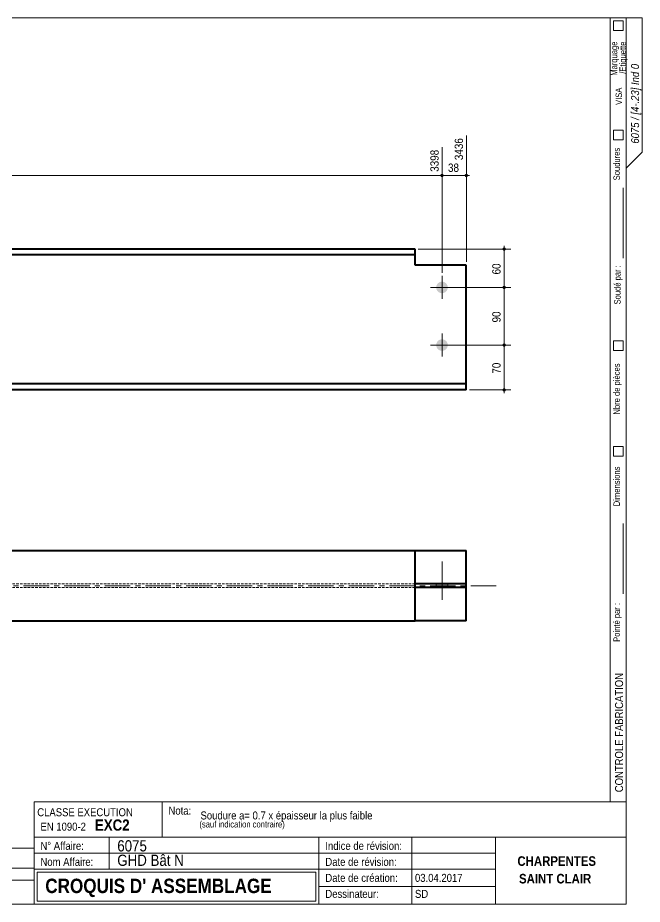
# Model space of a CAD drawing. Header units: millimetres. Extents: x 2 to 410, y 5 to 282.
# Drawn here: x 214.9 to 410, y 5 to 282 of the extents above; entities that cross this region are included whole.
import ezdxf

# ---------------------------------------------------------------- set-up
doc = ezdxf.new("R2010")
doc.units = ezdxf.units.MM
doc.linetypes.add('AXES', pattern=[12.7, 7.9375, -1.5875, 1.5875, -1.5875])
doc.linetypes.add('CACHE2', pattern=[1.190625, 0.79375, -0.396875])
for name, color, linetype, lineweight in [('Autre type objet', 1, 'Continuous', 0), ('Axe', 1, 'Continuous', 0), ('Boulon', 7, 'Continuous', 0), ('Cache', 7, 'Continuous', 0), ('Cotation', 7, 'Continuous', 0), ('Feuille dessin', 5, 'Continuous', 0), ('Piece', 2, 'Continuous', 0)]:
    doc.layers.add(name, color=color, linetype=linetype, lineweight=lineweight)
doc.styles.add('ARIAL', font='ARIAL.TTF')
doc.styles.add('ARIAL_BOLD', font='ARIALBD.TTF')
doc.styles.add('ARIAL_ITALIC', font='ARIALI.TTF')
doc.styles.add('ARIAL_NARROW', font='ARIAL.TTF')

# ---------------------------------------------------------------- blocks, each defined once
blk = doc.blocks.new('*A1')
at = {"layer": 'Boulon'}
for points in [[(349.24, 197.68), (349.23, 197.63), (349.23, 197.59), (349.23, 197.55), (349.22, 197.5), (349.22, 197.46), (349.21, 197.41), (349.2, 197.37), (349.19, 197.33), (349.18, 197.29), (349.17, 197.24), (349.16, 197.2), (349.14, 197.16), (349.13, 197.12), (349.11, 197.07), (349.1, 197.03), (349.08, 196.99), (349.06, 196.95), (349.04, 196.91), (349.02, 196.87), (349, 196.84), (348.98, 196.8), (348.96, 196.76), (348.93, 196.72), (348.91, 196.69), (348.88, 196.65), (348.85, 196.62), (348.83, 196.58), (348.8, 196.55), (348.77, 196.51), (348.74, 196.48), (348.71, 196.45), (348.68, 196.42), (348.64, 196.39), (348.61, 196.36), (348.58, 196.33), (348.54, 196.3), (348.51, 196.28), (348.47, 196.25), (348.44, 196.23), (348.4, 196.2), (348.36, 196.18), (348.32, 196.16), (348.28, 196.13), (348.24, 196.11), (348.21, 196.1), (348.17, 196.08), (348.12, 196.06), (348.08, 196.04), (348.04, 196.03), (348, 196.01), (347.96, 196), (347.92, 195.99), (347.87, 195.98), (347.83, 195.97), (347.79, 195.96), (347.74, 195.95), (347.7, 195.94), (347.66, 195.94), (347.61, 195.93), (347.57, 195.93), (347.52, 195.92), (347.48, 195.92), (347.44, 195.92), (347.39, 195.92), (347.35, 195.92), (347.3, 195.93), (347.26, 195.93), (347.22, 195.94), (347.17, 195.94), (347.13, 195.95), (347.08, 195.96), (347.04, 195.97), (347, 195.98), (346.96, 195.99), (346.91, 196), (346.87, 196.01), (346.83, 196.03), (346.79, 196.04), (346.75, 196.06), (346.71, 196.08), (346.67, 196.1), (346.63, 196.11), (346.59, 196.13), (346.55, 196.16), (346.51, 196.18), (346.47, 196.2), (346.44, 196.23), (346.4, 196.25), (346.36, 196.28), (346.33, 196.3), (346.29, 196.33), (346.26, 196.36), (346.23, 196.39), (346.19, 196.42), (346.16, 196.45), (346.13, 196.48), (346.1, 196.51), (346.07, 196.55), (346.04, 196.58), (346.02, 196.62), (345.99, 196.65), (345.96, 196.69), (345.94, 196.72), (345.91, 196.76), (345.89, 196.8), (345.87, 196.84), (345.85, 196.87), (345.83, 196.91), (345.81, 196.95), (345.79, 196.99), (345.77, 197.03), (345.76, 197.07), (345.74, 197.12), (345.73, 197.16), (345.71, 197.2), (345.7, 197.24), (345.69, 197.29), (345.68, 197.33), (345.67, 197.37), (345.66, 197.41), (345.66, 197.46), (345.65, 197.5), (345.64, 197.55), (345.64, 197.59), (345.64, 197.63), (345.64, 197.68), (345.64, 197.72), (345.64, 197.77), (345.64, 197.81), (345.64, 197.85), (345.64, 197.9), (345.65, 197.94), (345.66, 197.99), (345.66, 198.03), (345.67, 198.07), (345.68, 198.12), (345.69, 198.16), (345.7, 198.2), (345.71, 198.24), (345.73, 198.29), (345.74, 198.33), (345.76, 198.37), (345.77, 198.41), (345.79, 198.45), (345.81, 198.49), (345.83, 198.53), (345.85, 198.57), (345.87, 198.61), (345.89, 198.65), (345.91, 198.69), (345.94, 198.72), (345.96, 198.76), (345.99, 198.79), (346.02, 198.83), (346.04, 198.86), (346.07, 198.9), (346.1, 198.93), (346.13, 198.96), (346.16, 199), (346.19, 199.03), (346.23, 199.06), (346.26, 199.09), (346.29, 199.11), (346.33, 199.14), (346.36, 199.17), (346.4, 199.19), (346.44, 199.22), (346.47, 199.24), (346.51, 199.27), (346.55, 199.29), (346.59, 199.31), (346.63, 199.33), (346.67, 199.35), (346.71, 199.37), (346.75, 199.39), (346.79, 199.4), (346.83, 199.42), (346.87, 199.43), (346.91, 199.44), (346.96, 199.46), (347, 199.47), (347.04, 199.48), (347.08, 199.49), (347.13, 199.5), (347.17, 199.5), (347.22, 199.51), (347.26, 199.51), (347.3, 199.52), (347.35, 199.52), (347.39, 199.52), (347.44, 199.52), (347.48, 199.52), (347.52, 199.52), (347.57, 199.52), (347.61, 199.51), (347.66, 199.51), (347.7, 199.5), (347.74, 199.5), (347.79, 199.49), (347.83, 199.48), (347.87, 199.47), (347.92, 199.46), (347.96, 199.44), (348, 199.43), (348.04, 199.42), (348.08, 199.4), (348.12, 199.39), (348.17, 199.37), (348.21, 199.35), (348.24, 199.33), (348.28, 199.31), (348.32, 199.29), (348.36, 199.27), (348.4, 199.24), (348.44, 199.22), (348.47, 199.19), (348.51, 199.17), (348.54, 199.14), (348.58, 199.11), (348.61, 199.09), (348.64, 199.06), (348.68, 199.03), (348.71, 199), (348.74, 198.96), (348.77, 198.93), (348.8, 198.9), (348.83, 198.86), (348.85, 198.83), (348.88, 198.79), (348.91, 198.76), (348.93, 198.72), (348.96, 198.69), (348.98, 198.65), (349, 198.61), (349.02, 198.57), (349.04, 198.53), (349.06, 198.49), (349.08, 198.45), (349.1, 198.41), (349.11, 198.37), (349.13, 198.33), (349.14, 198.29), (349.16, 198.24), (349.17, 198.2), (349.18, 198.16), (349.19, 198.12), (349.2, 198.07), (349.21, 198.03), (349.22, 197.99), (349.22, 197.94), (349.23, 197.9), (349.23, 197.85), (349.23, 197.81), (349.24, 197.77), (349.24, 197.72)], [(349.24, 179.68), (349.23, 179.63), (349.23, 179.59), (349.23, 179.55), (349.22, 179.5), (349.22, 179.46), (349.21, 179.41), (349.2, 179.37), (349.19, 179.33), (349.18, 179.29), (349.17, 179.24), (349.16, 179.2), (349.14, 179.16), (349.13, 179.12), (349.11, 179.07), (349.1, 179.03), (349.08, 178.99), (349.06, 178.95), (349.04, 178.91), (349.02, 178.87), (349, 178.84), (348.98, 178.8), (348.96, 178.76), (348.93, 178.72), (348.91, 178.69), (348.88, 178.65), (348.85, 178.62), (348.83, 178.58), (348.8, 178.55), (348.77, 178.51), (348.74, 178.48), (348.71, 178.45), (348.68, 178.42), (348.64, 178.39), (348.61, 178.36), (348.58, 178.33), (348.54, 178.3), (348.51, 178.28), (348.47, 178.25), (348.44, 178.23), (348.4, 178.2), (348.36, 178.18), (348.32, 178.16), (348.28, 178.13), (348.24, 178.11), (348.21, 178.1), (348.17, 178.08), (348.12, 178.06), (348.08, 178.04), (348.04, 178.03), (348, 178.01), (347.96, 178), (347.92, 177.99), (347.87, 177.98), (347.83, 177.97), (347.79, 177.96), (347.74, 177.95), (347.7, 177.94), (347.66, 177.94), (347.61, 177.93), (347.57, 177.93), (347.52, 177.92), (347.48, 177.92), (347.44, 177.92), (347.39, 177.92), (347.35, 177.92), (347.3, 177.93), (347.26, 177.93), (347.22, 177.94), (347.17, 177.94), (347.13, 177.95), (347.08, 177.96), (347.04, 177.97), (347, 177.98), (346.96, 177.99), (346.91, 178), (346.87, 178.01), (346.83, 178.03), (346.79, 178.04), (346.75, 178.06), (346.71, 178.08), (346.67, 178.1), (346.63, 178.11), (346.59, 178.13), (346.55, 178.16), (346.51, 178.18), (346.47, 178.2), (346.44, 178.23), (346.4, 178.25), (346.36, 178.28), (346.33, 178.3), (346.29, 178.33), (346.26, 178.36), (346.23, 178.39), (346.19, 178.42), (346.16, 178.45), (346.13, 178.48), (346.1, 178.51), (346.07, 178.55), (346.04, 178.58), (346.02, 178.62), (345.99, 178.65), (345.96, 178.69), (345.94, 178.72), (345.91, 178.76), (345.89, 178.8), (345.87, 178.84), (345.85, 178.87), (345.83, 178.91), (345.81, 178.95), (345.79, 178.99), (345.77, 179.03), (345.76, 179.07), (345.74, 179.12), (345.73, 179.16), (345.71, 179.2), (345.7, 179.24), (345.69, 179.29), (345.68, 179.33), (345.67, 179.37), (345.66, 179.41), (345.66, 179.46), (345.65, 179.5), (345.64, 179.55), (345.64, 179.59), (345.64, 179.63), (345.64, 179.68), (345.64, 179.72), (345.64, 179.77), (345.64, 179.81), (345.64, 179.85), (345.64, 179.9), (345.65, 179.94), (345.66, 179.99), (345.66, 180.03), (345.67, 180.07), (345.68, 180.12), (345.69, 180.16), (345.7, 180.2), (345.71, 180.24), (345.73, 180.29), (345.74, 180.33), (345.76, 180.37), (345.77, 180.41), (345.79, 180.45), (345.81, 180.49), (345.83, 180.53), (345.85, 180.57), (345.87, 180.61), (345.89, 180.65), (345.91, 180.69), (345.94, 180.72), (345.96, 180.76), (345.99, 180.79), (346.02, 180.83), (346.04, 180.86), (346.07, 180.9), (346.1, 180.93), (346.13, 180.96), (346.16, 181), (346.19, 181.03), (346.23, 181.06), (346.26, 181.09), (346.29, 181.11), (346.33, 181.14), (346.36, 181.17), (346.4, 181.19), (346.44, 181.22), (346.47, 181.24), (346.51, 181.27), (346.55, 181.29), (346.59, 181.31), (346.63, 181.33), (346.67, 181.35), (346.71, 181.37), (346.75, 181.39), (346.79, 181.4), (346.83, 181.42), (346.87, 181.43), (346.91, 181.44), (346.96, 181.46), (347, 181.47), (347.04, 181.48), (347.08, 181.49), (347.13, 181.5), (347.17, 181.5), (347.22, 181.51), (347.26, 181.51), (347.3, 181.52), (347.35, 181.52), (347.39, 181.52), (347.44, 181.52), (347.48, 181.52), (347.52, 181.52), (347.57, 181.52), (347.61, 181.51), (347.66, 181.51), (347.7, 181.5), (347.74, 181.5), (347.79, 181.49), (347.83, 181.48), (347.87, 181.47), (347.92, 181.46), (347.96, 181.44), (348, 181.43), (348.04, 181.42), (348.08, 181.4), (348.12, 181.39), (348.17, 181.37), (348.21, 181.35), (348.24, 181.33), (348.28, 181.31), (348.32, 181.29), (348.36, 181.27), (348.4, 181.24), (348.44, 181.22), (348.47, 181.19), (348.51, 181.17), (348.54, 181.14), (348.58, 181.11), (348.61, 181.09), (348.64, 181.06), (348.68, 181.03), (348.71, 181), (348.74, 180.96), (348.77, 180.93), (348.8, 180.9), (348.83, 180.86), (348.85, 180.83), (348.88, 180.79), (348.91, 180.76), (348.93, 180.72), (348.96, 180.69), (348.98, 180.65), (349, 180.61), (349.02, 180.57), (349.04, 180.53), (349.06, 180.49), (349.08, 180.45), (349.1, 180.41), (349.11, 180.37), (349.13, 180.33), (349.14, 180.29), (349.16, 180.24), (349.17, 180.2), (349.18, 180.16), (349.19, 180.12), (349.2, 180.07), (349.21, 180.03), (349.22, 179.99), (349.22, 179.94), (349.23, 179.9), (349.23, 179.85), (349.23, 179.81), (349.24, 179.77), (349.24, 179.72)]]:
    blk.add_hatch(color=256, dxfattribs=at).paths.add_polyline_path(points, flags=17)
at = {"layer": 'Boulon', "linetype": 'Continuous', "lineweight": 0}
for p, q in [((347.44, 201.32), (347.44, 194.12)), ((343.84, 197.72), (351.04, 197.72)), ((347.44, 183.32), (347.44, 176.12)), ((343.84, 179.72), (351.04, 179.72))]:
    blk.add_line(p, q, dxfattribs=at)
blk = doc.blocks.new('*A3')
at = {"layer": 'Cache', "color": 7, "linetype": 'CACHE2', "lineweight": 20}
blk.add_line((53.224433, 207.562426), (53.224433, 167.882427), dxfattribs=at)
at = {"layer": 'Piece', "color": 2, "linetype": 'Continuous', "lineweight": 40}
for p, q in [((203.936682, 209.722426), (53.224433, 209.722426)), ((53.224433, 209.722426), (53.224433, 207.562426)), ((203.936682, 207.882426), (53.224433, 207.882426)), ((339.036682, 209.722426), (204.036682, 209.722426)), ((339.036682, 207.882426), (204.036682, 207.882426)), ((339.036682, 204.722426), (339.036682, 209.722426)), ((355.036682, 204.722426), (339.036682, 204.722426)), ((355.036682, 165.722426), (355.036682, 204.722426)), ((53.224433, 165.722426), (53.224433, 167.882427)), ((203.936682, 167.562426), (53.224433, 167.562426)), ((355.036682, 167.562426), (204.036682, 167.562426)), ((203.936682, 165.722426), (53.224433, 165.722426)), ((355.036682, 165.722426), (204.036682, 165.722426))]:
    blk.add_line(p, q, dxfattribs=at)
blk = doc.blocks.new('*A6')
at = {"layer": 'Boulon'}
blk.add_hatch(color=256, dxfattribs=at).paths.add_polyline_path([(349.24, 105.13), (349.24, 103.95), (345.64, 103.95), (345.64, 105.13)], flags=17)
blk.add_hatch(color=256, dxfattribs=at).paths.add_polyline_path([(349.24, 105.13), (349.24, 103.95), (345.64, 103.95), (345.64, 105.13)], flags=17)
at = {"layer": 'Boulon', "linetype": 'Continuous', "lineweight": 0}
for p, q in [((347.44, 100.14), (347.44, 112.14)), ((347.44, 100.14), (347.44, 112.14)), ((345.64, 103.95), (345.64, 105.13)), ((345.64, 103.95), (345.64, 105.13)), ((349.24, 103.95), (349.24, 105.13)), ((349.24, 103.95), (349.24, 105.13))]:
    blk.add_line(p, q, dxfattribs=at)
blk = doc.blocks.new('*A8')
at = {"layer": 'Axe', "color": 1, "linetype": 'AXES', "lineweight": 15}
for p, q in [((43.224433, 104.537496), (203.936682, 104.537496)), ((204.036682, 104.537496), (365.036682, 104.537496))]:
    blk.add_line(p, q, dxfattribs=at)
at = {"layer": 'Cache', "color": 7, "linetype": 'CACHE2', "lineweight": 20}
for p, q in [((203.936682, 105.127496), (53.224433, 105.127496)), ((203.936682, 103.947496), (53.224433, 103.947496)), ((339.036682, 105.127496), (204.036682, 105.127496)), ((339.036682, 103.947496), (204.036682, 103.947496))]:
    blk.add_line(p, q, dxfattribs=at)
at = {"layer": 'Piece', "color": 2, "linetype": 'Continuous', "lineweight": 40}
for p, q in [((53.224433, 93.537496), (53.224433, 115.537496)), ((53.224433, 115.537496), (203.936682, 115.537496)), ((204.036682, 115.537496), (355.036682, 115.537496)), ((339.036682, 93.537496), (339.036682, 115.537496)), ((355.036682, 93.537496), (355.036682, 115.537496)), ((355.036682, 105.127496), (339.036682, 105.127496)), ((355.036682, 103.947496), (339.036682, 103.947496)), ((53.224433, 93.537496), (203.936682, 93.537496)), ((204.036682, 93.537496), (339.036682, 93.537496)), ((355.036682, 93.537496), (339.036682, 93.537496))]:
    blk.add_line(p, q, dxfattribs=at)
blk = doc.blocks.new('*A11')
at = {"layer": 'Feuille dessin', "linetype": 'Continuous', "lineweight": 0}
for p, q in [((405, 282), (5, 282)), ((5, 282), (5, 5)), ((405, 5), (405, 282)), ((5, 5), (405, 5))]:
    blk.add_line(p, q, dxfattribs=at)
at = {"layer": 'Feuille dessin', "style": 'ARIAL', "width": 0.85}
blk.add_text('Tekla Structures', height=2, rotation=90, dxfattribs=at).set_placement((4.5, 5.5))
blk = doc.blocks.new('*A12')
at = {"layer": 'Autre type objet', "linetype": 'Continuous', "lineweight": 0}
for p, q in [((400, 37), (400, 282)), ((400, 282), (410, 282)), ((401, 281), (401, 278)), ((404, 281), (401, 281)), ((404, 278), (404, 281)), ((405, 37), (405, 282)), ((410, 282), (410, 240)), ((401, 278), (404, 278)), ((404, 246.898947), (401, 246.898947)), ((401, 246.898947), (401, 243.898947)), ((404, 243.898947), (404, 246.898947)), ((401, 243.898947), (404, 243.898947)), ((410, 240), (405, 235)), ((404, 206.87143), (404, 228.87143)), ((401, 181), (401, 178)), ((404, 181), (401, 181)), ((404, 178), (404, 181)), ((401, 178), (404, 178)), ((401, 148), (401, 145)), ((404, 148), (401, 148)), ((404, 145), (404, 148)), ((401, 145), (404, 145)), ((404, 102), (404, 124)), ((400, 37), (405, 37))]:
    blk.add_line(p, q, dxfattribs=at)
at = {"layer": 'Autre type objet', "width": 0.85}
for s, height, style, p in [('Marquage', 2, 'ARIAL', (402.175102, 263.861793)), ('/Etiquette', 2, 'ARIAL', (404.882157, 264.509258)), ('6075 / [4-.23] Ind 0', 2.5, 'ARIAL_ITALIC', (409, 242.657715)), ('VISA', 2, 'ARIAL', (403.660159, 254.754913)), ('Soudures', 2, 'ARIAL', (403, 231.189963)), ('Soudé par :', 2, 'ARIAL', (403.230161, 192.415081)), ('Nbre de pièces', 2, 'ARIAL', (403, 158)), ('Dimensions', 2, 'ARIAL', (403, 129.364258)), ('Pointé par :', 2, 'ARIAL', (403, 87)), ('CONTROLE FABRICATION', 2.5, 'ARIAL', (404, 40))]:
    blk.add_text(s, height=height, rotation=90, dxfattribs=dict(at, style=style)).set_placement(p)
blk = doc.blocks.new('*A13')
at = {"layer": 'Autre type objet', "linetype": 'Continuous', "lineweight": 0}
for p, q in [((220, 37), (405, 37)), ((220, 37), (220, 26)), ((260, 37), (260, 26)), ((405, 37), (405, 26)), ((220, 26), (405, 26))]:
    blk.add_line(p, q, dxfattribs=at)
at = {"layer": 'Autre type objet', "width": 0.85}
for s, height, style, p in [('CLASSE EXECUTION', 2.5, 'ARIAL', (221, 32.5)), ('Nota:', 2.5, 'ARIAL', (262, 33)), ('Soudure a= 0.7 x épaisseur la plus faible', 2.5, 'ARIAL', (272, 31.5)), ('EN 1090-2', 2.5, 'ARIAL', (222, 28)), ('EXC2', 3.5, 'ARIAL_BOLD', (239, 28)), (' (sauf indication contraire)', 2, 'ARIAL', (271, 29))]:
    blk.add_text(s, height=height, dxfattribs=dict(at, style=style)).set_placement(p)
blk = doc.blocks.new('*A14')
at = {"layer": 'Autre type objet', "linetype": 'Continuous', "lineweight": 0}
for p, q in [((35, 22.526986), (220, 22.526986)), ((35.000031, 22.526887), (35, 12.5)), ((89, 22.192397), (124, 22.192397)), ((89, 16.624117), (89, 22.192397)), ((124, 22.192397), (124, 16.624117)), ((177.006307, 22.526553), (177, 12.5)), ((197.000069, 22.525594), (197, 12.5)), ((219.999994, 22.526914), (220, 12.5)), ((124, 16.624117), (89, 16.624117)), ((35, 16.25), (220, 16.25)), ((54, 16.25), (54, 12.5)), ((101, 16.25), (101, 12.5)), ((111, 16.25), (111, 12.5)), ((130, 16.25), (130, 12.5)), ((159, 16.25), (159, 12.5)), ((35, 12.5), (220, 12.5)), ((35, 12.5), (35, 8.75)), ((54, 12.5), (54, 8.75)), ((101, 12.5), (101, 8.75)), ((111, 12.5), (111, 8.75)), ((130, 12.5), (130, 8.75)), ((159, 12.5), (159, 8.75)), ((177, 12.5), (177, 8.75)), ((197, 12.5), (197, 8.75)), ((220, 12.5), (220, 8.75)), ((35, 8.75), (35, 5)), ((54, 8.75), (54, 5)), ((101, 8.75), (101, 5)), ((111, 8.75), (111, 5)), ((130, 8.75), (130, 5)), ((159, 8.75), (159, 5)), ((177, 8.75), (177, 5)), ((197, 8.75), (197, 5)), ((220, 8.75), (220, 5))]:
    blk.add_line(p, q, dxfattribs=at)
at = {"layer": 'Autre type objet', "width": 0.85}
for s, height, style, p in [('TOLERANCES ESSENTIELLES CONFORMES A LA NORME 1090-1', 2.5, 'ARIAL_BOLD', (38, 23.677143)), ('LISTE POUR UN ASSEMBLAGE:', 2.5, 'ARIAL', (36, 18.028635)), ('Rep:', 3, 'ARIAL_NARROW', (89.824804, 17.841901)), ('4-23', 4, 'ARIAL', (100.65625, 17.5)), ('Qtité:', 3, 'ARIAL', (131.03794, 17.899058)), ('1', 3.5, 'ARIAL', (140.83694, 17.899058)), ('3.0', 3.5, 'ARIAL', (183.758911, 17.5)), ('91.4', 3.5, 'ARIAL', (204.628174, 17.5)), ('Repère', 2.5, 'ARIAL', (39, 13.5)), ('Profil', 2.5, 'ARIAL', (72, 13.5)), ('Qté', 2.5, 'ARIAL', (103, 13.5)), ('Matériau', 2.5, 'ARIAL', (114, 13.5)), ('Revêtement', 2.5, 'ARIAL', (134, 13.5)), ('Longueur', 2.5, 'ARIAL', (161, 13.5)), ('Peinture', 2.5, 'ARIAL', (180, 13.5)), ('Poids', 2.5, 'ARIAL', (204, 13.5)), ('57', 2, 'ARIAL', (37, 10)), ('IPE220', 2, 'ARIAL', (55, 9.75)), ('1', 2, 'ARIAL', (107.186523, 9.75)), ('S275JR', 2, 'ARIAL', (116.259277, 9.75)), ('PEINTURE', 2, 'ARIAL', (137.896973, 9.75)), ('3436', 2, 'ARIAL', (166.070312, 9.75)), ('2.9', 2, 'ARIAL', (187.295898, 9.75)), ('90.1', 2, 'ARIAL', (208.146484, 10)), ('101', 2, 'ARIAL', (37, 6.25)), ('PL8*52', 2, 'ARIAL', (55, 6)), ('2', 2, 'ARIAL', (107.186523, 6)), ('S235JR', 2, 'ARIAL', (116.259277, 6)), ('198', 2, 'ARIAL', (167.553711, 6)), ('0.0', 2, 'ARIAL', (187.295898, 6)), ('0.6', 2, 'ARIAL', (209.629883, 6.25))]:
    blk.add_text(s, height=height, dxfattribs=dict(at, style=style)).set_placement(p)
blk = doc.blocks.new('*A15')
at = {"layer": 'Autre type objet', "linetype": 'Continuous', "lineweight": 0}
for p, q in [((220, 26), (405, 26)), ((220, 26), (220, 5)), ((243.5, 26), (243.5, 16)), ((309, 26), (309, 5)), ((338, 26), (338, 5)), ((364.113616, 5), (364.113616, 26)), ((405, 5), (405, 26)), ((220, 21), (364.091573, 20.947521)), ((220, 16), (309, 16)), ((221, 15), (308, 15)), ((221, 6), (221, 15)), ((308, 15), (308, 6)), ((309, 16), (364.1638, 15.995557)), ((309, 10.5), (364.091381, 10.5)), ((308, 6), (221, 6)), ((220, 5), (405, 5))]:
    blk.add_line(p, q, dxfattribs=at)
at = {"layer": 'Autre type objet', "width": 0.85}
for s, height, style, p in [('6075', 3.5, 'ARIAL', (246, 21.5)), ('N° Affaire:', 2.5, 'ARIAL_NARROW', (222, 22)), ('Indice de révision:', 2.5, 'ARIAL_NARROW', (311, 22)), ('Nom Affaire:', 2.5, 'ARIAL_NARROW', (222, 17)), ('GHD Bât N', 3.5, 'ARIAL', (246, 17)), ('Date de révision:', 2.5, 'ARIAL_NARROW', (311, 17)), ('CHARPENTES', 3, 'ARIAL_BOLD', (371, 17)), ('Date de création:', 2.5, 'ARIAL_NARROW', (311, 12)), ('03.04.2017', 2.5, 'ARIAL', (339, 12)), ('SAINT CLAIR', 3, 'ARIAL_BOLD', (371.5, 11.5)), ("CROQUIS D' ASSEMBLAGE", 4.5, 'ARIAL_BOLD', (223.5, 8.5)), ('Dessinateur:', 2.5, 'ARIAL_NARROW', (311, 7)), ('SD', 2.5, 'ARIAL', (339, 7))]:
    blk.add_text(s, height=height, dxfattribs=dict(at, style=style)).set_placement(p)
blk = doc.blocks.new('*A17')
at = {"layer": 'Cotation'}
for points in [[(366.83, 179.2), (366.81, 179.2), (366.78, 179.21), (366.76, 179.21), (366.73, 179.22), (366.71, 179.22), (366.68, 179.23), (366.66, 179.24), (366.64, 179.25), (366.61, 179.26), (366.59, 179.28), (366.57, 179.29), (366.55, 179.3), (366.53, 179.32), (366.51, 179.34), (366.49, 179.35), (366.47, 179.37), (366.46, 179.39), (366.44, 179.41), (366.43, 179.43), (366.41, 179.46), (366.4, 179.48), (366.39, 179.5), (366.38, 179.52), (366.37, 179.55), (366.36, 179.57), (366.35, 179.6), (366.35, 179.62), (366.34, 179.65), (366.34, 179.67), (366.34, 179.7), (366.34, 179.72), (366.34, 179.75), (366.34, 179.77), (366.34, 179.8), (366.35, 179.82), (366.35, 179.85), (366.36, 179.87), (366.37, 179.9), (366.38, 179.92), (366.39, 179.94), (366.4, 179.97), (366.41, 179.99), (366.43, 180.01), (366.44, 180.03), (366.46, 180.05), (366.47, 180.07), (366.49, 180.09), (366.51, 180.11), (366.53, 180.12), (366.55, 180.14), (366.57, 180.15), (366.59, 180.17), (366.61, 180.18), (366.64, 180.19), (366.66, 180.2), (366.68, 180.21), (366.71, 180.22), (366.73, 180.23), (366.76, 180.23), (366.78, 180.24), (366.81, 180.24), (366.83, 180.24), (366.86, 180.24), (366.88, 180.24), (366.91, 180.24), (366.94, 180.24), (366.96, 180.23), (366.99, 180.23), (367.01, 180.22), (367.03, 180.21), (367.06, 180.2), (367.08, 180.19), (367.1, 180.18), (367.13, 180.17), (367.15, 180.15), (367.17, 180.14), (367.19, 180.12), (367.21, 180.11), (367.23, 180.09), (367.24, 180.07), (367.26, 180.05), (367.28, 180.03), (367.29, 180.01), (367.31, 179.99), (367.32, 179.97), (367.33, 179.94), (367.34, 179.92), (367.35, 179.9), (367.36, 179.87), (367.36, 179.85), (367.37, 179.82), (367.37, 179.8), (367.38, 179.77), (367.38, 179.75), (367.38, 179.72), (367.38, 179.7), (367.38, 179.67), (367.37, 179.65), (367.37, 179.62), (367.36, 179.6), (367.36, 179.57), (367.35, 179.55), (367.34, 179.52), (367.33, 179.5), (367.32, 179.48), (367.31, 179.46), (367.29, 179.43), (367.28, 179.41), (367.26, 179.39), (367.24, 179.37), (367.23, 179.35), (367.21, 179.34), (367.19, 179.32), (367.17, 179.3), (367.15, 179.29), (367.13, 179.28), (367.1, 179.26), (367.08, 179.25), (367.06, 179.24), (367.03, 179.23), (367.01, 179.22), (366.99, 179.22), (366.96, 179.21), (366.94, 179.21), (366.91, 179.2), (366.88, 179.2), (366.86, 179.2)], [(366.83, 165.2), (366.81, 165.2), (366.78, 165.21), (366.76, 165.21), (366.73, 165.22), (366.71, 165.22), (366.68, 165.23), (366.66, 165.24), (366.64, 165.25), (366.61, 165.26), (366.59, 165.28), (366.57, 165.29), (366.55, 165.3), (366.53, 165.32), (366.51, 165.34), (366.49, 165.35), (366.47, 165.37), (366.46, 165.39), (366.44, 165.41), (366.43, 165.43), (366.41, 165.46), (366.4, 165.48), (366.39, 165.5), (366.38, 165.52), (366.37, 165.55), (366.36, 165.57), (366.35, 165.6), (366.35, 165.62), (366.34, 165.65), (366.34, 165.67), (366.34, 165.7), (366.34, 165.72), (366.34, 165.75), (366.34, 165.77), (366.34, 165.8), (366.35, 165.82), (366.35, 165.85), (366.36, 165.87), (366.37, 165.9), (366.38, 165.92), (366.39, 165.94), (366.4, 165.97), (366.41, 165.99), (366.43, 166.01), (366.44, 166.03), (366.46, 166.05), (366.47, 166.07), (366.49, 166.09), (366.51, 166.11), (366.53, 166.12), (366.55, 166.14), (366.57, 166.15), (366.59, 166.17), (366.61, 166.18), (366.64, 166.19), (366.66, 166.2), (366.68, 166.21), (366.71, 166.22), (366.73, 166.23), (366.76, 166.23), (366.78, 166.24), (366.81, 166.24), (366.83, 166.24), (366.86, 166.24), (366.88, 166.24), (366.91, 166.24), (366.94, 166.24), (366.96, 166.23), (366.99, 166.23), (367.01, 166.22), (367.03, 166.21), (367.06, 166.2), (367.08, 166.19), (367.1, 166.18), (367.13, 166.17), (367.15, 166.15), (367.17, 166.14), (367.19, 166.12), (367.21, 166.11), (367.23, 166.09), (367.24, 166.07), (367.26, 166.05), (367.28, 166.03), (367.29, 166.01), (367.31, 165.99), (367.32, 165.97), (367.33, 165.94), (367.34, 165.92), (367.35, 165.9), (367.36, 165.87), (367.36, 165.85), (367.37, 165.82), (367.37, 165.8), (367.38, 165.77), (367.38, 165.75), (367.38, 165.72), (367.38, 165.7), (367.38, 165.67), (367.37, 165.65), (367.37, 165.62), (367.36, 165.6), (367.36, 165.57), (367.35, 165.55), (367.34, 165.52), (367.33, 165.5), (367.32, 165.48), (367.31, 165.46), (367.29, 165.43), (367.28, 165.41), (367.26, 165.39), (367.24, 165.37), (367.23, 165.35), (367.21, 165.34), (367.19, 165.32), (367.17, 165.3), (367.15, 165.29), (367.13, 165.28), (367.1, 165.26), (367.08, 165.25), (367.06, 165.24), (367.03, 165.23), (367.01, 165.22), (366.99, 165.22), (366.96, 165.21), (366.94, 165.21), (366.91, 165.2), (366.88, 165.2), (366.86, 165.2)]]:
    blk.add_hatch(color=256, dxfattribs=at).paths.add_polyline_path(points, flags=17)
at = {"layer": 'Cotation', "linetype": 'Continuous', "lineweight": 0}
for p, q in [((366.86, 180.76), (366.86, 178.68)), ((366.86, 179.72), (366.86, 180.76)), ((348.44, 179.72), (368.94, 179.72)), ((365.82, 179.72), (367.9, 179.72)), ((366.86, 165.72), (366.86, 179.72)), ((366.86, 166.76), (366.86, 164.68)), ((356.04, 165.72), (368.94, 165.72)), ((365.82, 165.72), (367.9, 165.72)), ((366.86, 165.72), (366.86, 164.68))]:
    blk.add_line(p, q, dxfattribs=at)
at = {"layer": 'Cotation'}
for p in [(366.86, 179.72), (366.86, 165.72)]:
    blk.add_point(p, dxfattribs=at)
at = {"layer": 'Cotation', "style": 'ARIAL', "width": 0.85}
blk.add_text('70', height=2.6, rotation=90.0002, dxfattribs=at).set_placement((365.74, 170.79))
blk = doc.blocks.new('*A18')
at = {"layer": 'Cotation'}
for points in [[(366.83, 197.2), (366.81, 197.2), (366.78, 197.21), (366.76, 197.21), (366.73, 197.22), (366.71, 197.22), (366.68, 197.23), (366.66, 197.24), (366.64, 197.25), (366.61, 197.26), (366.59, 197.28), (366.57, 197.29), (366.55, 197.3), (366.53, 197.32), (366.51, 197.34), (366.49, 197.35), (366.47, 197.37), (366.46, 197.39), (366.44, 197.41), (366.43, 197.43), (366.41, 197.46), (366.4, 197.48), (366.39, 197.5), (366.38, 197.52), (366.37, 197.55), (366.36, 197.57), (366.35, 197.6), (366.35, 197.62), (366.34, 197.65), (366.34, 197.67), (366.34, 197.7), (366.34, 197.72), (366.34, 197.75), (366.34, 197.77), (366.34, 197.8), (366.35, 197.82), (366.35, 197.85), (366.36, 197.87), (366.37, 197.9), (366.38, 197.92), (366.39, 197.94), (366.4, 197.97), (366.41, 197.99), (366.43, 198.01), (366.44, 198.03), (366.46, 198.05), (366.47, 198.07), (366.49, 198.09), (366.51, 198.11), (366.53, 198.12), (366.55, 198.14), (366.57, 198.15), (366.59, 198.17), (366.61, 198.18), (366.64, 198.19), (366.66, 198.2), (366.68, 198.21), (366.71, 198.22), (366.73, 198.23), (366.76, 198.23), (366.78, 198.24), (366.81, 198.24), (366.83, 198.24), (366.86, 198.24), (366.88, 198.24), (366.91, 198.24), (366.94, 198.24), (366.96, 198.23), (366.99, 198.23), (367.01, 198.22), (367.03, 198.21), (367.06, 198.2), (367.08, 198.19), (367.1, 198.18), (367.13, 198.17), (367.15, 198.15), (367.17, 198.14), (367.19, 198.12), (367.21, 198.11), (367.23, 198.09), (367.24, 198.07), (367.26, 198.05), (367.28, 198.03), (367.29, 198.01), (367.31, 197.99), (367.32, 197.97), (367.33, 197.94), (367.34, 197.92), (367.35, 197.9), (367.36, 197.87), (367.36, 197.85), (367.37, 197.82), (367.37, 197.8), (367.38, 197.77), (367.38, 197.75), (367.38, 197.72), (367.38, 197.7), (367.38, 197.67), (367.37, 197.65), (367.37, 197.62), (367.36, 197.6), (367.36, 197.57), (367.35, 197.55), (367.34, 197.52), (367.33, 197.5), (367.32, 197.48), (367.31, 197.46), (367.29, 197.43), (367.28, 197.41), (367.26, 197.39), (367.24, 197.37), (367.23, 197.35), (367.21, 197.34), (367.19, 197.32), (367.17, 197.3), (367.15, 197.29), (367.13, 197.28), (367.1, 197.26), (367.08, 197.25), (367.06, 197.24), (367.03, 197.23), (367.01, 197.22), (366.99, 197.22), (366.96, 197.21), (366.94, 197.21), (366.91, 197.2), (366.88, 197.2), (366.86, 197.2)], [(366.83, 179.2), (366.81, 179.2), (366.78, 179.21), (366.76, 179.21), (366.73, 179.22), (366.71, 179.22), (366.68, 179.23), (366.66, 179.24), (366.64, 179.25), (366.61, 179.26), (366.59, 179.28), (366.57, 179.29), (366.55, 179.3), (366.53, 179.32), (366.51, 179.34), (366.49, 179.35), (366.47, 179.37), (366.46, 179.39), (366.44, 179.41), (366.43, 179.43), (366.41, 179.46), (366.4, 179.48), (366.39, 179.5), (366.38, 179.52), (366.37, 179.55), (366.36, 179.57), (366.35, 179.6), (366.35, 179.62), (366.34, 179.65), (366.34, 179.67), (366.34, 179.7), (366.34, 179.72), (366.34, 179.75), (366.34, 179.77), (366.34, 179.8), (366.35, 179.82), (366.35, 179.85), (366.36, 179.87), (366.37, 179.9), (366.38, 179.92), (366.39, 179.94), (366.4, 179.97), (366.41, 179.99), (366.43, 180.01), (366.44, 180.03), (366.46, 180.05), (366.47, 180.07), (366.49, 180.09), (366.51, 180.11), (366.53, 180.12), (366.55, 180.14), (366.57, 180.15), (366.59, 180.17), (366.61, 180.18), (366.64, 180.19), (366.66, 180.2), (366.68, 180.21), (366.71, 180.22), (366.73, 180.23), (366.76, 180.23), (366.78, 180.24), (366.81, 180.24), (366.83, 180.24), (366.86, 180.24), (366.88, 180.24), (366.91, 180.24), (366.94, 180.24), (366.96, 180.23), (366.99, 180.23), (367.01, 180.22), (367.03, 180.21), (367.06, 180.2), (367.08, 180.19), (367.1, 180.18), (367.13, 180.17), (367.15, 180.15), (367.17, 180.14), (367.19, 180.12), (367.21, 180.11), (367.23, 180.09), (367.24, 180.07), (367.26, 180.05), (367.28, 180.03), (367.29, 180.01), (367.31, 179.99), (367.32, 179.97), (367.33, 179.94), (367.34, 179.92), (367.35, 179.9), (367.36, 179.87), (367.36, 179.85), (367.37, 179.82), (367.37, 179.8), (367.38, 179.77), (367.38, 179.75), (367.38, 179.72), (367.38, 179.7), (367.38, 179.67), (367.37, 179.65), (367.37, 179.62), (367.36, 179.6), (367.36, 179.57), (367.35, 179.55), (367.34, 179.52), (367.33, 179.5), (367.32, 179.48), (367.31, 179.46), (367.29, 179.43), (367.28, 179.41), (367.26, 179.39), (367.24, 179.37), (367.23, 179.35), (367.21, 179.34), (367.19, 179.32), (367.17, 179.3), (367.15, 179.29), (367.13, 179.28), (367.1, 179.26), (367.08, 179.25), (367.06, 179.24), (367.03, 179.23), (367.01, 179.22), (366.99, 179.22), (366.96, 179.21), (366.94, 179.21), (366.91, 179.2), (366.88, 179.2), (366.86, 179.2)]]:
    blk.add_hatch(color=256, dxfattribs=at).paths.add_polyline_path(points, flags=17)
at = {"layer": 'Cotation', "linetype": 'Continuous', "lineweight": 0}
for p, q in [((348.44, 197.72), (368.94, 197.72)), ((365.82, 197.72), (367.9, 197.72)), ((366.86, 198.76), (366.86, 196.68)), ((366.86, 197.72), (366.86, 198.76)), ((366.86, 179.72), (366.86, 197.72)), ((366.86, 180.76), (366.86, 178.68)), ((348.44, 179.72), (368.94, 179.72)), ((365.82, 179.72), (367.9, 179.72)), ((366.86, 179.72), (366.86, 178.68))]:
    blk.add_line(p, q, dxfattribs=at)
at = {"layer": 'Cotation'}
for p in [(366.86, 197.72), (366.86, 179.72)]:
    blk.add_point(p, dxfattribs=at)
at = {"layer": 'Cotation', "style": 'ARIAL', "width": 0.85}
blk.add_text('90', height=2.6, rotation=90.0002, dxfattribs=at).set_placement((365.74, 186.79))
blk = doc.blocks.new('*A19')
at = {"layer": 'Cotation'}
for points in [[(366.83, 209.2), (366.81, 209.2), (366.78, 209.21), (366.76, 209.21), (366.73, 209.22), (366.71, 209.22), (366.68, 209.23), (366.66, 209.24), (366.64, 209.25), (366.61, 209.26), (366.59, 209.28), (366.57, 209.29), (366.55, 209.3), (366.53, 209.32), (366.51, 209.34), (366.49, 209.35), (366.47, 209.37), (366.46, 209.39), (366.44, 209.41), (366.43, 209.43), (366.41, 209.46), (366.4, 209.48), (366.39, 209.5), (366.38, 209.52), (366.37, 209.55), (366.36, 209.57), (366.35, 209.6), (366.35, 209.62), (366.34, 209.65), (366.34, 209.67), (366.34, 209.7), (366.34, 209.72), (366.34, 209.75), (366.34, 209.77), (366.34, 209.8), (366.35, 209.82), (366.35, 209.85), (366.36, 209.87), (366.37, 209.9), (366.38, 209.92), (366.39, 209.94), (366.4, 209.97), (366.41, 209.99), (366.43, 210.01), (366.44, 210.03), (366.46, 210.05), (366.47, 210.07), (366.49, 210.09), (366.51, 210.11), (366.53, 210.12), (366.55, 210.14), (366.57, 210.15), (366.59, 210.17), (366.61, 210.18), (366.64, 210.19), (366.66, 210.2), (366.68, 210.21), (366.71, 210.22), (366.73, 210.23), (366.76, 210.23), (366.78, 210.24), (366.81, 210.24), (366.83, 210.24), (366.86, 210.24), (366.88, 210.24), (366.91, 210.24), (366.94, 210.24), (366.96, 210.23), (366.99, 210.23), (367.01, 210.22), (367.03, 210.21), (367.06, 210.2), (367.08, 210.19), (367.1, 210.18), (367.13, 210.17), (367.15, 210.15), (367.17, 210.14), (367.19, 210.12), (367.21, 210.11), (367.23, 210.09), (367.24, 210.07), (367.26, 210.05), (367.28, 210.03), (367.29, 210.01), (367.31, 209.99), (367.32, 209.97), (367.33, 209.94), (367.34, 209.92), (367.35, 209.9), (367.36, 209.87), (367.36, 209.85), (367.37, 209.82), (367.37, 209.8), (367.38, 209.77), (367.38, 209.75), (367.38, 209.72), (367.38, 209.7), (367.38, 209.67), (367.37, 209.65), (367.37, 209.62), (367.36, 209.6), (367.36, 209.57), (367.35, 209.55), (367.34, 209.52), (367.33, 209.5), (367.32, 209.48), (367.31, 209.46), (367.29, 209.43), (367.28, 209.41), (367.26, 209.39), (367.24, 209.37), (367.23, 209.35), (367.21, 209.34), (367.19, 209.32), (367.17, 209.3), (367.15, 209.29), (367.13, 209.28), (367.1, 209.26), (367.08, 209.25), (367.06, 209.24), (367.03, 209.23), (367.01, 209.22), (366.99, 209.22), (366.96, 209.21), (366.94, 209.21), (366.91, 209.2), (366.88, 209.2), (366.86, 209.2)], [(366.83, 197.2), (366.81, 197.2), (366.78, 197.21), (366.76, 197.21), (366.73, 197.22), (366.71, 197.22), (366.68, 197.23), (366.66, 197.24), (366.64, 197.25), (366.61, 197.26), (366.59, 197.28), (366.57, 197.29), (366.55, 197.3), (366.53, 197.32), (366.51, 197.34), (366.49, 197.35), (366.47, 197.37), (366.46, 197.39), (366.44, 197.41), (366.43, 197.43), (366.41, 197.46), (366.4, 197.48), (366.39, 197.5), (366.38, 197.52), (366.37, 197.55), (366.36, 197.57), (366.35, 197.6), (366.35, 197.62), (366.34, 197.65), (366.34, 197.67), (366.34, 197.7), (366.34, 197.72), (366.34, 197.75), (366.34, 197.77), (366.34, 197.8), (366.35, 197.82), (366.35, 197.85), (366.36, 197.87), (366.37, 197.9), (366.38, 197.92), (366.39, 197.94), (366.4, 197.97), (366.41, 197.99), (366.43, 198.01), (366.44, 198.03), (366.46, 198.05), (366.47, 198.07), (366.49, 198.09), (366.51, 198.11), (366.53, 198.12), (366.55, 198.14), (366.57, 198.15), (366.59, 198.17), (366.61, 198.18), (366.64, 198.19), (366.66, 198.2), (366.68, 198.21), (366.71, 198.22), (366.73, 198.23), (366.76, 198.23), (366.78, 198.24), (366.81, 198.24), (366.83, 198.24), (366.86, 198.24), (366.88, 198.24), (366.91, 198.24), (366.94, 198.24), (366.96, 198.23), (366.99, 198.23), (367.01, 198.22), (367.03, 198.21), (367.06, 198.2), (367.08, 198.19), (367.1, 198.18), (367.13, 198.17), (367.15, 198.15), (367.17, 198.14), (367.19, 198.12), (367.21, 198.11), (367.23, 198.09), (367.24, 198.07), (367.26, 198.05), (367.28, 198.03), (367.29, 198.01), (367.31, 197.99), (367.32, 197.97), (367.33, 197.94), (367.34, 197.92), (367.35, 197.9), (367.36, 197.87), (367.36, 197.85), (367.37, 197.82), (367.37, 197.8), (367.38, 197.77), (367.38, 197.75), (367.38, 197.72), (367.38, 197.7), (367.38, 197.67), (367.37, 197.65), (367.37, 197.62), (367.36, 197.6), (367.36, 197.57), (367.35, 197.55), (367.34, 197.52), (367.33, 197.5), (367.32, 197.48), (367.31, 197.46), (367.29, 197.43), (367.28, 197.41), (367.26, 197.39), (367.24, 197.37), (367.23, 197.35), (367.21, 197.34), (367.19, 197.32), (367.17, 197.3), (367.15, 197.29), (367.13, 197.28), (367.1, 197.26), (367.08, 197.25), (367.06, 197.24), (367.03, 197.23), (367.01, 197.22), (366.99, 197.22), (366.96, 197.21), (366.94, 197.21), (366.91, 197.2), (366.88, 197.2), (366.86, 197.2)]]:
    blk.add_hatch(color=256, dxfattribs=at).paths.add_polyline_path(points, flags=17)
at = {"layer": 'Cotation', "linetype": 'Continuous', "lineweight": 0}
for p, q in [((366.86, 210.76), (366.86, 208.68)), ((366.86, 209.72), (366.86, 210.76)), ((340.04, 209.72), (368.94, 209.72)), ((365.82, 209.72), (367.9, 209.72)), ((366.86, 197.72), (366.86, 209.72)), ((348.44, 197.72), (368.94, 197.72)), ((365.82, 197.72), (367.9, 197.72)), ((366.86, 198.76), (366.86, 196.68)), ((366.86, 197.72), (366.86, 196.68))]:
    blk.add_line(p, q, dxfattribs=at)
at = {"layer": 'Cotation'}
for p in [(366.86, 209.72), (366.86, 197.72)]:
    blk.add_point(p, dxfattribs=at)
at = {"layer": 'Cotation', "style": 'ARIAL', "width": 0.85}
blk.add_text('60', height=2.6, rotation=90.0002, dxfattribs=at).set_placement((365.74, 201.79))
blk = doc.blocks.new('*A23')
at = {"layer": 'Cotation'}
for points in [[(67.2, 232.2), (67.17, 232.2), (67.15, 232.21), (67.12, 232.21), (67.1, 232.22), (67.07, 232.22), (67.05, 232.23), (67.03, 232.24), (67, 232.25), (66.98, 232.26), (66.96, 232.28), (66.94, 232.29), (66.92, 232.3), (66.89, 232.32), (66.88, 232.34), (66.86, 232.35), (66.84, 232.37), (66.82, 232.39), (66.81, 232.41), (66.79, 232.43), (66.78, 232.46), (66.77, 232.48), (66.75, 232.5), (66.74, 232.52), (66.74, 232.55), (66.73, 232.57), (66.72, 232.6), (66.71, 232.62), (66.71, 232.65), (66.71, 232.67), (66.71, 232.7), (66.7, 232.72), (66.71, 232.75), (66.71, 232.77), (66.71, 232.8), (66.71, 232.82), (66.72, 232.85), (66.73, 232.87), (66.74, 232.9), (66.74, 232.92), (66.75, 232.94), (66.77, 232.97), (66.78, 232.99), (66.79, 233.01), (66.81, 233.03), (66.82, 233.05), (66.84, 233.07), (66.86, 233.09), (66.88, 233.11), (66.89, 233.12), (66.92, 233.14), (66.94, 233.15), (66.96, 233.17), (66.98, 233.18), (67, 233.19), (67.03, 233.2), (67.05, 233.21), (67.07, 233.22), (67.1, 233.23), (67.12, 233.23), (67.15, 233.24), (67.17, 233.24), (67.2, 233.24), (67.22, 233.24), (67.25, 233.24), (67.28, 233.24), (67.3, 233.24), (67.33, 233.23), (67.35, 233.23), (67.38, 233.22), (67.4, 233.21), (67.42, 233.2), (67.45, 233.19), (67.47, 233.18), (67.49, 233.17), (67.51, 233.15), (67.53, 233.14), (67.55, 233.12), (67.57, 233.11), (67.59, 233.09), (67.61, 233.07), (67.63, 233.05), (67.64, 233.03), (67.66, 233.01), (67.67, 232.99), (67.68, 232.97), (67.69, 232.94), (67.71, 232.92), (67.71, 232.9), (67.72, 232.87), (67.73, 232.85), (67.73, 232.82), (67.74, 232.8), (67.74, 232.77), (67.74, 232.75), (67.74, 232.72), (67.74, 232.7), (67.74, 232.67), (67.74, 232.65), (67.73, 232.62), (67.73, 232.6), (67.72, 232.57), (67.71, 232.55), (67.71, 232.52), (67.69, 232.5), (67.68, 232.48), (67.67, 232.46), (67.66, 232.43), (67.64, 232.41), (67.63, 232.39), (67.61, 232.37), (67.59, 232.35), (67.57, 232.34), (67.55, 232.32), (67.53, 232.3), (67.51, 232.29), (67.49, 232.28), (67.47, 232.26), (67.45, 232.25), (67.42, 232.24), (67.4, 232.23), (67.38, 232.22), (67.35, 232.22), (67.33, 232.21), (67.3, 232.21), (67.28, 232.2), (67.25, 232.2), (67.22, 232.2)], [(347.41, 232.2), (347.38, 232.2), (347.36, 232.21), (347.33, 232.21), (347.31, 232.22), (347.28, 232.22), (347.26, 232.23), (347.24, 232.24), (347.21, 232.25), (347.19, 232.26), (347.17, 232.28), (347.15, 232.29), (347.13, 232.3), (347.11, 232.32), (347.09, 232.34), (347.07, 232.35), (347.05, 232.37), (347.03, 232.39), (347.02, 232.41), (347, 232.43), (346.99, 232.46), (346.98, 232.48), (346.97, 232.5), (346.96, 232.52), (346.95, 232.55), (346.94, 232.57), (346.93, 232.6), (346.93, 232.62), (346.92, 232.65), (346.92, 232.67), (346.92, 232.7), (346.92, 232.72), (346.92, 232.75), (346.92, 232.77), (346.92, 232.8), (346.93, 232.82), (346.93, 232.85), (346.94, 232.87), (346.95, 232.9), (346.96, 232.92), (346.97, 232.94), (346.98, 232.97), (346.99, 232.99), (347, 233.01), (347.02, 233.03), (347.03, 233.05), (347.05, 233.07), (347.07, 233.09), (347.09, 233.11), (347.11, 233.12), (347.13, 233.14), (347.15, 233.15), (347.17, 233.17), (347.19, 233.18), (347.21, 233.19), (347.24, 233.2), (347.26, 233.21), (347.28, 233.22), (347.31, 233.23), (347.33, 233.23), (347.36, 233.24), (347.38, 233.24), (347.41, 233.24), (347.44, 233.24), (347.46, 233.24), (347.49, 233.24), (347.51, 233.24), (347.54, 233.23), (347.56, 233.23), (347.59, 233.22), (347.61, 233.21), (347.63, 233.2), (347.66, 233.19), (347.68, 233.18), (347.7, 233.17), (347.72, 233.15), (347.75, 233.14), (347.77, 233.12), (347.78, 233.11), (347.8, 233.09), (347.82, 233.07), (347.84, 233.05), (347.85, 233.03), (347.87, 233.01), (347.88, 232.99), (347.89, 232.97), (347.91, 232.94), (347.92, 232.92), (347.93, 232.9), (347.93, 232.87), (347.94, 232.85), (347.95, 232.82), (347.95, 232.8), (347.95, 232.77), (347.95, 232.75), (347.96, 232.72), (347.95, 232.7), (347.95, 232.67), (347.95, 232.65), (347.95, 232.62), (347.94, 232.6), (347.93, 232.57), (347.93, 232.55), (347.92, 232.52), (347.91, 232.5), (347.89, 232.48), (347.88, 232.46), (347.87, 232.43), (347.85, 232.41), (347.84, 232.39), (347.82, 232.37), (347.8, 232.35), (347.78, 232.34), (347.77, 232.32), (347.75, 232.3), (347.72, 232.29), (347.7, 232.28), (347.68, 232.26), (347.66, 232.25), (347.63, 232.24), (347.61, 232.23), (347.59, 232.22), (347.56, 232.22), (347.54, 232.21), (347.51, 232.21), (347.49, 232.2), (347.46, 232.2), (347.44, 232.2)]]:
    blk.add_hatch(color=256, dxfattribs=at).paths.add_polyline_path(points, flags=17)
at = {"layer": 'Cotation', "linetype": 'Continuous', "lineweight": 0}
for p, q in [((347.44, 202.32), (347.44, 241.58)), ((67.22, 202.32), (67.22, 237.72)), ((68.26, 232.72), (66.18, 232.72)), ((67.22, 232.72), (66.18, 232.72)), ((67.22, 233.76), (67.22, 231.68)), ((67.22, 232.72), (347.44, 232.72)), ((348.48, 232.72), (346.4, 232.72)), ((347.44, 233.76), (347.44, 231.68)), ((347.44, 232.72), (348.48, 232.72))]:
    blk.add_line(p, q, dxfattribs=at)
at = {"layer": 'Cotation'}
for p in [(67.22, 232.72), (347.44, 232.72)]:
    blk.add_point(p, dxfattribs=at)
at = {"layer": 'Cotation', "style": 'ARIAL', "width": 0.85}
blk.add_text('3398', height=2.6, rotation=90.0002, dxfattribs=at).set_placement((346.4, 233.86))
blk.add_text('3328', height=2.6, dxfattribs=at).set_placement((203.47, 233.84))
blk = doc.blocks.new('*A24')
at = {"layer": 'Cotation'}
for points in [[(347.41, 232.2), (347.38, 232.2), (347.36, 232.21), (347.33, 232.21), (347.31, 232.22), (347.28, 232.22), (347.26, 232.23), (347.24, 232.24), (347.21, 232.25), (347.19, 232.26), (347.17, 232.28), (347.15, 232.29), (347.13, 232.3), (347.11, 232.32), (347.09, 232.34), (347.07, 232.35), (347.05, 232.37), (347.03, 232.39), (347.02, 232.41), (347, 232.43), (346.99, 232.46), (346.98, 232.48), (346.97, 232.5), (346.96, 232.52), (346.95, 232.55), (346.94, 232.57), (346.93, 232.6), (346.93, 232.62), (346.92, 232.65), (346.92, 232.67), (346.92, 232.7), (346.92, 232.72), (346.92, 232.75), (346.92, 232.77), (346.92, 232.8), (346.93, 232.82), (346.93, 232.85), (346.94, 232.87), (346.95, 232.9), (346.96, 232.92), (346.97, 232.94), (346.98, 232.97), (346.99, 232.99), (347, 233.01), (347.02, 233.03), (347.03, 233.05), (347.05, 233.07), (347.07, 233.09), (347.09, 233.11), (347.11, 233.12), (347.13, 233.14), (347.15, 233.15), (347.17, 233.17), (347.19, 233.18), (347.21, 233.19), (347.24, 233.2), (347.26, 233.21), (347.28, 233.22), (347.31, 233.23), (347.33, 233.23), (347.36, 233.24), (347.38, 233.24), (347.41, 233.24), (347.44, 233.24), (347.46, 233.24), (347.49, 233.24), (347.51, 233.24), (347.54, 233.23), (347.56, 233.23), (347.59, 233.22), (347.61, 233.21), (347.63, 233.2), (347.66, 233.19), (347.68, 233.18), (347.7, 233.17), (347.72, 233.15), (347.75, 233.14), (347.77, 233.12), (347.78, 233.11), (347.8, 233.09), (347.82, 233.07), (347.84, 233.05), (347.85, 233.03), (347.87, 233.01), (347.88, 232.99), (347.89, 232.97), (347.91, 232.94), (347.92, 232.92), (347.93, 232.9), (347.93, 232.87), (347.94, 232.85), (347.95, 232.82), (347.95, 232.8), (347.95, 232.77), (347.95, 232.75), (347.96, 232.72), (347.95, 232.7), (347.95, 232.67), (347.95, 232.65), (347.95, 232.62), (347.94, 232.6), (347.93, 232.57), (347.93, 232.55), (347.92, 232.52), (347.91, 232.5), (347.89, 232.48), (347.88, 232.46), (347.87, 232.43), (347.85, 232.41), (347.84, 232.39), (347.82, 232.37), (347.8, 232.35), (347.78, 232.34), (347.77, 232.32), (347.75, 232.3), (347.72, 232.29), (347.7, 232.28), (347.68, 232.26), (347.66, 232.25), (347.63, 232.24), (347.61, 232.23), (347.59, 232.22), (347.56, 232.22), (347.54, 232.21), (347.51, 232.21), (347.49, 232.2), (347.46, 232.2), (347.44, 232.2)], [(355.01, 232.2), (354.99, 232.2), (354.96, 232.21), (354.94, 232.21), (354.91, 232.22), (354.89, 232.22), (354.86, 232.23), (354.84, 232.24), (354.81, 232.25), (354.79, 232.26), (354.77, 232.28), (354.75, 232.29), (354.73, 232.3), (354.71, 232.32), (354.69, 232.34), (354.67, 232.35), (354.65, 232.37), (354.63, 232.39), (354.62, 232.41), (354.6, 232.43), (354.59, 232.46), (354.58, 232.48), (354.57, 232.5), (354.56, 232.52), (354.55, 232.55), (354.54, 232.57), (354.53, 232.6), (354.53, 232.62), (354.52, 232.65), (354.52, 232.67), (354.52, 232.7), (354.52, 232.72), (354.52, 232.75), (354.52, 232.77), (354.52, 232.8), (354.53, 232.82), (354.53, 232.85), (354.54, 232.87), (354.55, 232.9), (354.56, 232.92), (354.57, 232.94), (354.58, 232.97), (354.59, 232.99), (354.6, 233.01), (354.62, 233.03), (354.63, 233.05), (354.65, 233.07), (354.67, 233.09), (354.69, 233.11), (354.71, 233.12), (354.73, 233.14), (354.75, 233.15), (354.77, 233.17), (354.79, 233.18), (354.81, 233.19), (354.84, 233.2), (354.86, 233.21), (354.89, 233.22), (354.91, 233.23), (354.94, 233.23), (354.96, 233.24), (354.99, 233.24), (355.01, 233.24), (355.04, 233.24), (355.06, 233.24), (355.09, 233.24), (355.11, 233.24), (355.14, 233.23), (355.16, 233.23), (355.19, 233.22), (355.21, 233.21), (355.24, 233.2), (355.26, 233.19), (355.28, 233.18), (355.3, 233.17), (355.33, 233.15), (355.35, 233.14), (355.37, 233.12), (355.39, 233.11), (355.4, 233.09), (355.42, 233.07), (355.44, 233.05), (355.45, 233.03), (355.47, 233.01), (355.48, 232.99), (355.5, 232.97), (355.51, 232.94), (355.52, 232.92), (355.53, 232.9), (355.53, 232.87), (355.54, 232.85), (355.55, 232.82), (355.55, 232.8), (355.55, 232.77), (355.56, 232.75), (355.56, 232.72), (355.56, 232.7), (355.55, 232.67), (355.55, 232.65), (355.55, 232.62), (355.54, 232.6), (355.53, 232.57), (355.53, 232.55), (355.52, 232.52), (355.51, 232.5), (355.5, 232.48), (355.48, 232.46), (355.47, 232.43), (355.45, 232.41), (355.44, 232.39), (355.42, 232.37), (355.4, 232.35), (355.39, 232.34), (355.37, 232.32), (355.35, 232.3), (355.33, 232.29), (355.3, 232.28), (355.28, 232.26), (355.26, 232.25), (355.24, 232.24), (355.21, 232.23), (355.19, 232.22), (355.16, 232.22), (355.14, 232.21), (355.11, 232.21), (355.09, 232.2), (355.06, 232.2), (355.04, 232.2)]]:
    blk.add_hatch(color=256, dxfattribs=at).paths.add_polyline_path(points, flags=17)
at = {"layer": 'Cotation', "linetype": 'Continuous', "lineweight": 0}
for p, q in [((355.04, 205.72), (355.04, 245.22)), ((347.44, 202.32), (347.44, 241.58)), ((348.48, 232.72), (346.4, 232.72)), ((347.44, 232.72), (346.4, 232.72)), ((347.44, 233.76), (347.44, 231.68)), ((347.44, 232.72), (355.04, 232.72)), ((356.08, 232.72), (354, 232.72)), ((355.04, 233.76), (355.04, 231.68)), ((355.04, 232.72), (356.08, 232.72))]:
    blk.add_line(p, q, dxfattribs=at)
at = {"layer": 'Cotation'}
for p in [(347.44, 232.72), (355.04, 232.72)]:
    blk.add_point(p, dxfattribs=at)
at = {"layer": 'Cotation', "style": 'ARIAL', "width": 0.85}
blk.add_text('3436', height=2.6, rotation=90.0002, dxfattribs=at).set_placement((354, 237.5))
blk.add_text('38', height=2.6, dxfattribs=at).set_placement((349.31, 233.84))

msp = doc.modelspace()

# ---------------------------------------------------------------- block references
at = {"lineweight": 0}
for name in ['*A11', '*A12', '*A24', '*A23', '*A19', '*A3', '*A1', '*A18', '*A17', '*A8', '*A6', '*A13', '*A14', '*A15']:
    msp.add_blockref(name, (0, 0), dxfattribs=at)

doc.saveas('drawing.dxf')
